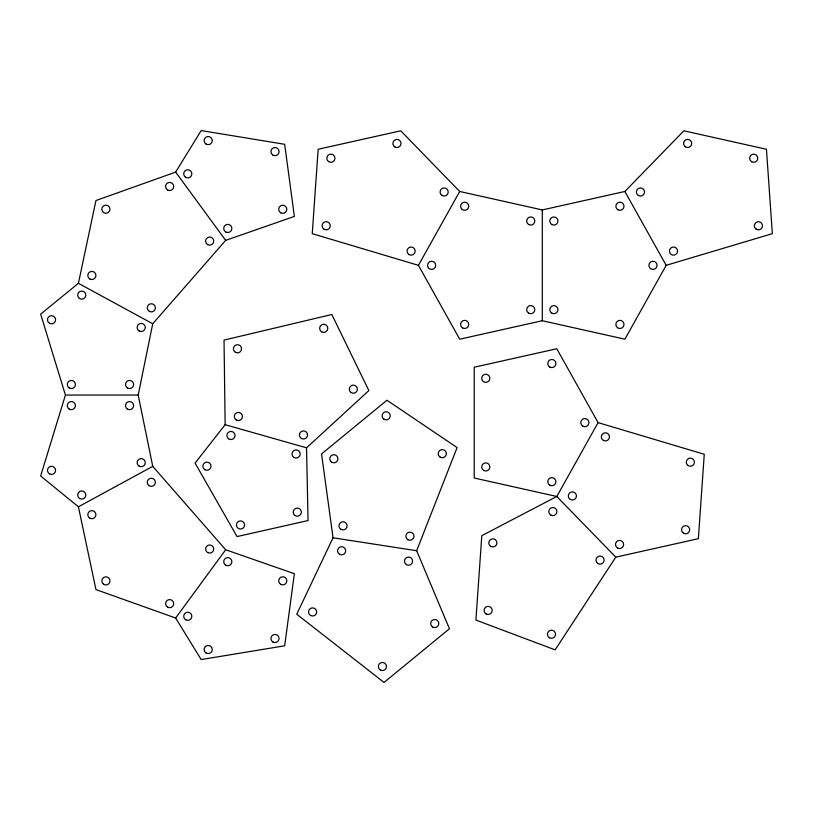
<?xml version="1.0" encoding="UTF-8"?>
<svg xmlns="http://www.w3.org/2000/svg" width="813" height="813" viewBox="0 0 813 813"><rect width="100%" height="100%" fill="white"/><g stroke="black" fill="none" stroke-linecap="round" stroke-linejoin="round"><path stroke-width="1.22" d="M138.19 395.057L152.742 323.767L225.668 240.363L294.377 216.421L284.672 144.308L201.177 130.558L175.649 172.102L95.954 200.526L78.414 283.31L40.65 314.143L65.426 395.057L40.65 475.971L78.414 506.804L95.954 589.588L175.649 618.022L201.177 659.556L284.672 645.807L294.377 573.693L225.668 549.761L152.742 466.347L138.19 395.057L65.426 395.057M416.663 550.726L457.099 447.577L386.947 400.25L321.552 453.949L333.045 537.779L296.745 614.221L384.041 682.442L449.437 628.744L416.663 550.726L333.045 537.779M418.431 265.333L459.721 191.472L400.738 130.802L318.157 149.267L312.253 233.677L418.431 265.333L459.721 339.194L542.301 320.729L624.882 339.194L666.172 265.333L772.35 233.677L766.446 149.267L683.865 130.802L624.882 191.472L542.301 209.937L459.721 191.472M598.094 422.618L556.803 496.479L481.804 535.665L475.9 620.085L555.116 649.851L615.787 557.149L698.367 538.684L704.261 454.274L598.094 422.618L556.803 348.757L474.223 367.222L474.223 478.014L556.803 496.479L615.787 557.149M175.649 618.022L225.668 549.761M225.14 424.701L195.079 463.095L237.05 536.57L308.036 520.564L306.542 447.821L368.868 390.586L331.826 314.499L224.032 340.088L225.14 424.701L306.542 447.821M78.414 506.804L152.742 466.347M78.414 283.31L152.742 323.767M175.649 172.102L225.668 240.363M624.882 191.472L666.172 265.333M542.301 209.937L542.301 320.729M204.906 469.701A4.065 4.065 0 0 0 211.004 466.184A4.065 4.065 0 0 0 204.906 462.668A4.065 4.065 0 0 0 204.906 469.701M238.483 528.491A4.065 4.065 0 0 0 244.581 524.974A4.065 4.065 0 0 0 238.483 521.448A4.065 4.065 0 0 0 238.483 528.491M294.916 515.452A4.065 4.065 0 0 0 301.338 512.576A4.065 4.065 0 0 0 295.637 508.45A4.065 4.065 0 0 0 294.916 515.452M294.072 457.485A4.065 4.065 0 0 0 300.17 453.969A4.065 4.065 0 0 0 294.072 450.443A4.065 4.065 0 0 0 294.072 457.485M228.605 438.766A4.065 4.065 0 0 0 235.028 435.89A4.065 4.065 0 0 0 229.327 431.764A4.065 4.065 0 0 0 228.605 438.766M321.684 331.826A4.065 4.065 0 0 0 327.781 328.31A4.065 4.065 0 0 0 321.684 324.794A4.065 4.065 0 0 0 321.684 331.826M235.445 352.303A4.065 4.065 0 0 0 241.542 348.777A4.065 4.065 0 0 0 235.445 345.261A4.065 4.065 0 0 0 235.445 352.303M236.339 419.986A4.065 4.065 0 0 0 242.426 416.469A4.065 4.065 0 0 0 236.339 412.953A4.065 4.065 0 0 0 236.339 419.986M301.46 438.481A4.065 4.065 0 0 0 307.548 434.965A4.065 4.065 0 0 0 301.46 431.449A4.065 4.065 0 0 0 301.46 438.481M350.972 392.466A4.065 4.065 0 0 0 357.395 389.59A4.065 4.065 0 0 0 351.694 385.464A4.065 4.065 0 0 0 350.972 392.466M280.739 212.803A4.065 4.065 0 0 0 286.826 209.287A4.065 4.065 0 0 0 280.739 205.77A4.065 4.065 0 0 0 280.739 212.803M272.619 154.887A4.065 4.065 0 0 0 279.042 152.011A4.065 4.065 0 0 0 273.341 147.895A4.065 4.065 0 0 0 272.619 154.887M206.167 144.114A4.065 4.065 0 0 0 212.264 140.598A4.065 4.065 0 0 0 206.167 137.082A4.065 4.065 0 0 0 206.167 144.114M185.405 177.122A4.065 4.065 0 0 0 191.827 174.246A4.065 4.065 0 0 0 186.126 170.12A4.065 4.065 0 0 0 185.405 177.122M225.76 231.959A4.065 4.065 0 0 0 231.857 228.443A4.065 4.065 0 0 0 225.76 224.916A4.065 4.065 0 0 0 225.76 231.959M185.75 619.801A4.065 4.065 0 0 0 191.848 616.284A4.065 4.065 0 0 0 185.75 612.768A4.065 4.065 0 0 0 185.75 619.801M206.167 653.042A4.065 4.065 0 0 0 212.264 649.526A4.065 4.065 0 0 0 206.167 646.01A4.065 4.065 0 0 0 206.167 653.042M272.965 642.036A4.065 4.065 0 0 0 279.062 638.52A4.065 4.065 0 0 0 272.965 635.004A4.065 4.065 0 0 0 272.965 642.036M280.739 584.344A4.065 4.065 0 0 0 286.826 580.828A4.065 4.065 0 0 0 280.739 577.311A4.065 4.065 0 0 0 280.739 584.344M225.414 564.974A4.065 4.065 0 0 0 231.837 562.098A4.065 4.065 0 0 0 226.136 557.972A4.065 4.065 0 0 0 225.414 564.974M207.64 244.611A4.065 4.065 0 0 0 213.728 241.095A4.065 4.065 0 0 0 207.64 237.569A4.065 4.065 0 0 0 207.64 244.611M167.63 189.998A4.065 4.065 0 0 0 173.718 186.482A4.065 4.065 0 0 0 167.63 182.966A4.065 4.065 0 0 0 167.63 189.998M103.515 212.518A4.065 4.065 0 0 0 109.938 209.642A4.065 4.065 0 0 0 104.237 205.516A4.065 4.065 0 0 0 103.515 212.518M89.837 278.971A4.065 4.065 0 0 0 95.934 275.455A4.065 4.065 0 0 0 89.837 271.938A4.065 4.065 0 0 0 89.837 278.971M149.297 311.338A4.065 4.065 0 0 0 155.395 307.812A4.065 4.065 0 0 0 149.297 304.296A4.065 4.065 0 0 0 149.297 311.338M148.952 485.595A4.065 4.065 0 0 0 155.364 482.719A4.065 4.065 0 0 0 149.663 478.593A4.065 4.065 0 0 0 148.952 485.595M89.837 518.186A4.065 4.065 0 0 0 95.934 514.67A4.065 4.065 0 0 0 89.837 511.153A4.065 4.065 0 0 0 89.837 518.186M103.515 584.181A4.065 4.065 0 0 0 109.938 581.305A4.065 4.065 0 0 0 104.237 577.189A4.065 4.065 0 0 0 103.515 584.181M167.63 607.148A4.065 4.065 0 0 0 173.718 603.632A4.065 4.065 0 0 0 167.63 600.116A4.065 4.065 0 0 0 167.63 607.148M207.64 552.545A4.065 4.065 0 0 0 213.728 549.029A4.065 4.065 0 0 0 207.64 545.513A4.065 4.065 0 0 0 207.64 552.545M139.175 330.982A4.065 4.065 0 0 0 145.273 327.466A4.065 4.065 0 0 0 139.175 323.95A4.065 4.065 0 0 0 139.175 330.982M79.369 298.391A4.065 4.065 0 0 0 85.792 295.515A4.065 4.065 0 0 0 80.091 291.4A4.065 4.065 0 0 0 79.369 298.391M49.502 323.289A4.065 4.065 0 0 0 55.599 319.773A4.065 4.065 0 0 0 49.502 316.257A4.065 4.065 0 0 0 49.502 323.289M69.329 388.014A4.065 4.065 0 0 0 75.416 384.498A4.065 4.065 0 0 0 69.329 380.982A4.065 4.065 0 0 0 69.329 388.014M127.539 388.014A4.065 4.065 0 0 0 133.627 384.498A4.065 4.065 0 0 0 127.539 380.982A4.065 4.065 0 0 0 127.539 388.014M127.539 409.132A4.065 4.065 0 0 0 133.627 405.616A4.065 4.065 0 0 0 127.539 402.1A4.065 4.065 0 0 0 127.539 409.132M69.329 409.132A4.065 4.065 0 0 0 75.416 405.616A4.065 4.065 0 0 0 69.329 402.1A4.065 4.065 0 0 0 69.329 409.132M49.502 473.867A4.065 4.065 0 0 0 55.599 470.351A4.065 4.065 0 0 0 49.502 466.835A4.065 4.065 0 0 0 49.502 473.867M79.715 498.532A4.065 4.065 0 0 0 85.812 495.015A4.065 4.065 0 0 0 79.715 491.499A4.065 4.065 0 0 0 79.715 498.532M139.175 466.164A4.065 4.065 0 0 0 145.273 462.648A4.065 4.065 0 0 0 139.175 459.132A4.065 4.065 0 0 0 139.175 466.164M617.545 327.71A4.065 4.065 0 0 0 623.967 324.834A4.065 4.065 0 0 0 618.266 320.718A4.065 4.065 0 0 0 617.545 327.71M650.583 268.625A4.065 4.065 0 0 0 657.006 265.749A4.065 4.065 0 0 0 651.304 261.623A4.065 4.065 0 0 0 650.583 268.625M617.9 209.764A4.065 4.065 0 0 0 623.988 206.248A4.065 4.065 0 0 0 617.9 202.722A4.065 4.065 0 0 0 617.9 209.764M551.834 224.53A4.065 4.065 0 0 0 557.931 221.014A4.065 4.065 0 0 0 551.834 217.498A4.065 4.065 0 0 0 551.834 224.53M551.834 313.168A4.065 4.065 0 0 0 557.931 309.651A4.065 4.065 0 0 0 551.834 306.135A4.065 4.065 0 0 0 551.834 313.168M756.049 229.053A4.065 4.065 0 0 0 762.472 226.177A4.065 4.065 0 0 0 756.771 222.051A4.065 4.065 0 0 0 756.049 229.053M751.679 161.746A4.065 4.065 0 0 0 757.767 158.23A4.065 4.065 0 0 0 751.679 154.714A4.065 4.065 0 0 0 751.679 161.746M685.268 146.747A4.065 4.065 0 0 0 691.68 143.871A4.065 4.065 0 0 0 685.979 139.755A4.065 4.065 0 0 0 685.268 146.747M638.429 195.516A4.065 4.065 0 0 0 644.516 192A4.065 4.065 0 0 0 638.429 188.484A4.065 4.065 0 0 0 638.429 195.516M671.457 254.601A4.065 4.065 0 0 0 677.554 251.085A4.065 4.065 0 0 0 671.457 247.569A4.065 4.065 0 0 0 671.457 254.601M462.648 327.944A4.065 4.065 0 0 0 468.735 324.417A4.065 4.065 0 0 0 462.648 320.901A4.065 4.065 0 0 0 462.648 327.944M528.714 313.168A4.065 4.065 0 0 0 534.802 309.651A4.065 4.065 0 0 0 528.714 306.135A4.065 4.065 0 0 0 528.714 313.168M528.714 224.53A4.065 4.065 0 0 0 534.802 221.014A4.065 4.065 0 0 0 528.714 217.498A4.065 4.065 0 0 0 528.714 224.53M462.302 209.53A4.065 4.065 0 0 0 468.715 206.654A4.065 4.065 0 0 0 463.014 202.539A4.065 4.065 0 0 0 462.302 209.53M429.264 268.625A4.065 4.065 0 0 0 435.687 265.749A4.065 4.065 0 0 0 429.986 261.623A4.065 4.065 0 0 0 429.264 268.625M441.774 195.293A4.065 4.065 0 0 0 448.187 192.417A4.065 4.065 0 0 0 442.485 188.291A4.065 4.065 0 0 0 441.774 195.293M394.935 146.98A4.065 4.065 0 0 0 401.022 143.464A4.065 4.065 0 0 0 394.935 139.938A4.065 4.065 0 0 0 394.935 146.98M328.513 161.523A4.065 4.065 0 0 0 334.936 158.647A4.065 4.065 0 0 0 329.235 154.521A4.065 4.065 0 0 0 328.513 161.523M324.143 229.276A4.065 4.065 0 0 0 330.241 225.76A4.065 4.065 0 0 0 324.143 222.244A4.065 4.065 0 0 0 324.143 229.276M409.091 254.601A4.065 4.065 0 0 0 415.179 251.085A4.065 4.065 0 0 0 409.091 247.569A4.065 4.065 0 0 0 409.091 254.601M383.787 419.102A4.065 4.065 0 0 0 390.21 416.226A4.065 4.065 0 0 0 384.508 412.1A4.065 4.065 0 0 0 383.787 419.102M331.826 462.282A4.065 4.065 0 0 0 337.913 458.766A4.065 4.065 0 0 0 331.826 455.25A4.065 4.065 0 0 0 331.826 462.282M341.013 529.354A4.065 4.065 0 0 0 347.11 525.838A4.065 4.065 0 0 0 341.013 522.322A4.065 4.065 0 0 0 341.013 529.354M407.913 539.71A4.065 4.065 0 0 0 414.01 536.194A4.065 4.065 0 0 0 407.913 532.678A4.065 4.065 0 0 0 407.913 539.71M439.914 456.967A4.065 4.065 0 0 0 446.327 454.081A4.065 4.065 0 0 0 440.626 449.965A4.065 4.065 0 0 0 439.914 456.967M310.556 615.451A4.065 4.065 0 0 0 316.653 611.935A4.065 4.065 0 0 0 310.556 608.419A4.065 4.065 0 0 0 310.556 615.451M380.403 670.024A4.065 4.065 0 0 0 386.49 666.508A4.065 4.065 0 0 0 380.403 662.991A4.065 4.065 0 0 0 380.403 670.024M432.719 627.067A4.065 4.065 0 0 0 438.807 623.551A4.065 4.065 0 0 0 432.719 620.034A4.065 4.065 0 0 0 432.719 627.067M406.5 564.659A4.065 4.065 0 0 0 412.587 561.143A4.065 4.065 0 0 0 406.5 557.616A4.065 4.065 0 0 0 406.5 564.659M339.6 554.303A4.065 4.065 0 0 0 345.688 550.787A4.065 4.065 0 0 0 339.6 547.271A4.065 4.065 0 0 0 339.6 554.303M570.34 499.467A4.065 4.065 0 0 0 576.437 495.95A4.065 4.065 0 0 0 570.34 492.434A4.065 4.065 0 0 0 570.34 499.467M617.534 548.003A4.065 4.065 0 0 0 623.622 544.486A4.065 4.065 0 0 0 617.534 540.97A4.065 4.065 0 0 0 617.534 548.003M683.591 533.237A4.065 4.065 0 0 0 689.688 529.72A4.065 4.065 0 0 0 683.591 526.204A4.065 4.065 0 0 0 683.591 533.237M687.961 465.473A4.065 4.065 0 0 0 694.383 462.597A4.065 4.065 0 0 0 688.682 458.481A4.065 4.065 0 0 0 687.961 465.473M603.378 440.382A4.065 4.065 0 0 0 609.465 436.855A4.065 4.065 0 0 0 603.378 433.339A4.065 4.065 0 0 0 603.378 440.382M549.812 367.039A4.065 4.065 0 0 0 555.909 363.523A4.065 4.065 0 0 0 549.812 360.007A4.065 4.065 0 0 0 549.812 367.039M483.4 381.592A4.065 4.065 0 0 0 489.822 378.716A4.065 4.065 0 0 0 484.121 374.59A4.065 4.065 0 0 0 483.4 381.592M483.745 470.453A4.065 4.065 0 0 0 489.843 466.936A4.065 4.065 0 0 0 483.745 463.42A4.065 4.065 0 0 0 483.745 470.453M549.812 485.219A4.065 4.065 0 0 0 555.909 481.703A4.065 4.065 0 0 0 549.812 478.186A4.065 4.065 0 0 0 549.812 485.219M582.85 426.134A4.065 4.065 0 0 0 588.937 422.618A4.065 4.065 0 0 0 582.85 419.102A4.065 4.065 0 0 0 582.85 426.134M490.828 546.417A4.065 4.065 0 0 0 496.916 542.901A4.065 4.065 0 0 0 490.828 539.385A4.065 4.065 0 0 0 490.828 546.417M486.103 613.947A4.065 4.065 0 0 0 492.2 610.431A4.065 4.065 0 0 0 486.103 606.915A4.065 4.065 0 0 0 486.103 613.947M549.476 637.768A4.065 4.065 0 0 0 555.564 634.252A4.065 4.065 0 0 0 549.476 630.736A4.065 4.065 0 0 0 549.476 637.768M597.667 563.379A4.065 4.065 0 0 0 604.089 560.503A4.065 4.065 0 0 0 598.388 556.387A4.065 4.065 0 0 0 597.667 563.379M550.828 515.066A4.065 4.065 0 0 0 556.915 511.55A4.065 4.065 0 0 0 550.828 508.034A4.065 4.065 0 0 0 550.828 515.066"/></g></svg>
